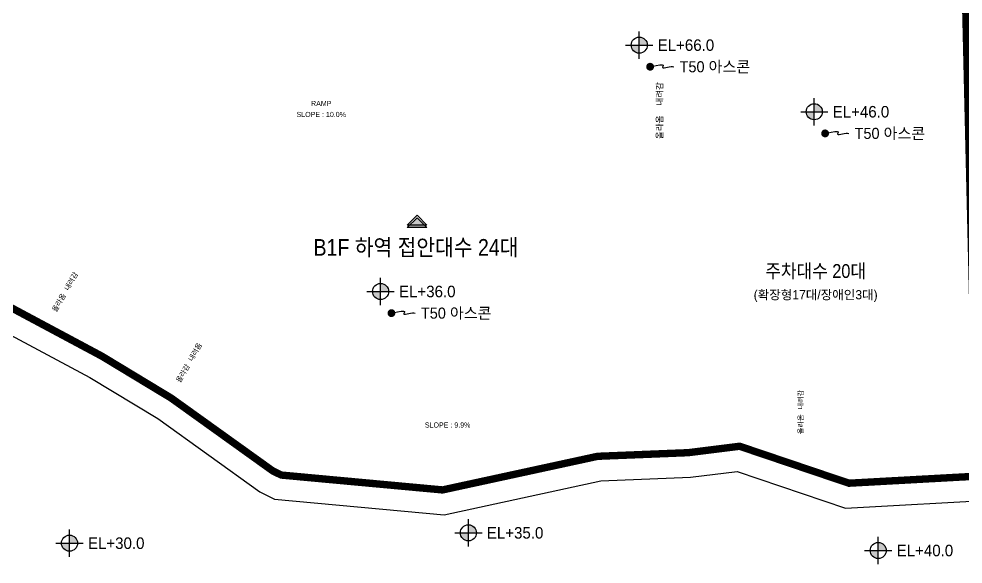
# Model space of a CAD drawing. Header units: millimetres. Extents: x 252236504 to 252719117, y 504208406 to 504547114.
# Drawn here: x 252418581 to 252572342, y 504272475 to 504361202 of the extents above; entities that cross this region are included whole.
import ezdxf
from ezdxf.enums import TextEntityAlignment as Align

# ---------------------------------------------------------------- set-up
doc = ezdxf.new("R2010")
doc.units = ezdxf.units.MM
doc.linetypes.add('DIVIDEX2', pattern=[2.5, 1, -0.5, 0, -0.5, 0, -0.5])
doc.linetypes.add('사무실2종$0$ACAD_ISO04W100', pattern=[30, 24, -3, 0, -3])
for name, color, linetype in [('4A.TEC SITE', 1, 'DIVIDEX2'), ('4A.TEC TEXT', 7, 'Continuous'), ('4A.TEC TEXT 1', 3, 'Continuous'), ('4A.TEC TEXT 2', 3, 'Continuous'), ('4A.TEC 심볼', 7, 'Continuous'), ('㈜SE&C TEXT 1', 3, 'Continuous')]:
    doc.layers.add(name, color=color, linetype=linetype)
doc.styles.add('SAMOO', font='')
doc.styles.add('나눔고딕', font='')
doc.styles.add('돋움', font='')
doc.styles.get('SAMOO').set_extended_font_data('Dotum')
doc.styles.get('나눔고딕').set_extended_font_data('Dotum')
doc.styles.get('돋움').set_extended_font_data('Dotum')

# ---------------------------------------------------------------- blocks, each defined once
blk = doc.blocks.new('FL-LEVEL1')
at = {"layer": '4A.TEC 심볼', "linetype": 'ByBlock'}
h = blk.add_hatch(color=256, dxfattribs=at)
h.paths.add_polyline_path([(295, 175), (295, 0), (470, 0, 0.414214)])
h.paths.add_polyline_path([(295, 0), (120, 0, 0.414214), (295, -175)])
for p, q in [((295, -295), (295, 295)), ((0, 0), (590, 0))]:
    blk.add_line(p, q, dxfattribs=at)
blk.add_circle((295, 0), 175, dxfattribs=at)
at = {"layer": '4A.TEC TEXT 2', "color": 3, "linetype": 'ByBlock', "style": 'SAMOO'}
blk.add_attdef('FL', text='', height=250, dxfattribs=at).set_placement((695, 0), align=Align.MIDDLE_LEFT)

msp = doc.modelspace()

# ---------------------------------------------------------------- hatches: boundary and pattern name
at = {"layer": '4A.TEC 심볼'}
msp.add_hatch(color=256, dxfattribs=at).paths.add_polyline_path([(252481824.67, 504327232.17), (252483425.82, 504328833.32), (252485026.96, 504327232.17)])

# ---------------------------------------------------------------- linework, layer by layer
at = {"elevation": -3333.33}
msp.add_lwpolyline([(252381108.38, 504329031.02), (252430115.07, 504302836.26), (252441186.28, 504296145.78), (252457827.52, 504284222.18), (252460190.57, 504283051.81), (252487819.59, 504280506.27), (252513323.38, 504286033.11), (252527950.36, 504286621), (252535530.57, 504287571.04), (252553203.39, 504281602.21), (252578670.02, 504283001.1), (252574798.32, 504445573.16), (252566072.73, 504448454.51), (252549350.73, 504453987.66), (252538531.93, 504454389.34), (252505873.65, 504444419.92), (252487189.26, 504441232.34), (252395330.96, 504439044.7)], dxfattribs=at)
at = {"layer": '4A.TEC SITE', "color": 30, "linetype": '사무실2종$0$ACAD_ISO04W100', "ltscale": 300, "elevation": -3333.33}
msp.add_lwpolyline([(252383501.27, 504332287.54, 1200, 1200, 0), (252432093.65, 504306314.24, 1200, 1200, 0), (252443388.93, 504299488.36, 1200, 1200, 0), (252459893.55, 504287662.65, 1200, 1200, 0), (252461298.82, 504286966.64, 1200, 1200, 0), (252487573.81, 504284545.86, 1200, 1200, 0), (252512815.68, 504290015.93, 1200, 1200, 0), (252527620.74, 504290610.98, 1200, 1200, 0), (252535942.36, 504291653.94, 1200, 1200, 0), (252553753.34, 504285638.45, 1200, 1200, 0), (252574578.83, 504286782.4, 1200, 1200, 0), (252574578.83, 504286782.4, 1200, 1200, 0), (252570866.59, 504442659.04, 1000, 1000, 0), (252564817.32, 504444656.63, 1000, 1000, 0), (252548634.05, 504450011.51, 1000, 1000, 0), (252539056.08, 504450367.12, 1000, 1000, 0), (252506797.66, 504440519.76, 1000, 1000, 0), (252487575.25, 504437240.39, 1000, 1000, 0), (252396118.25, 504435062.32, 1000, 1000, 0)], format="xyseb", dxfattribs=at)
at = {"layer": '4A.TEC 심볼', "color": 1, "const_width": 640.46}
for points, elevation in [([(252521052.18, 504353413.86, 1), (252521692.64, 504353413.86, 1)], -6666.22), ([(252549552.18, 504342570.11, 1), (252550192.64, 504342570.11, 1)], -1666.22), ([(252478930.06, 504313319.5, 1), (252479570.52, 504313319.5, 1)], 3333.87)]:
    msp.add_lwpolyline(points, format="xyb", close=True, dxfattribs=dict(at, elevation=elevation))
at = {"layer": '4A.TEC 심볼', "color": 1}
for points in [[(252521373.49, 504353413.86), (252522338.87, 504353634.23), (252522972.13, 504353735.84), (252523337.46, 504353744), (252523499.01, 504353684.05), (252523520.96, 504353581.32), (252523467.49, 504353461.14), (252523402.75, 504353348.84), (252523390.93, 504353269.75), (252523481.18, 504353242.45), (252523662.63, 504353258.49), (252523909.37, 504353302.68), (252524195.51, 504353359.82), (252524495.16, 504353414.7), (252524782.43, 504353452.13), (252525031.42, 504353456.92), (252525216.24, 504353413.86)], [(252549873.49, 504342570.11), (252550838.87, 504342790.48), (252551472.13, 504342892.09), (252551837.46, 504342900.25), (252551999.01, 504342840.3), (252552020.96, 504342737.57), (252551967.49, 504342617.39), (252551902.75, 504342505.09), (252551890.93, 504342426), (252551981.18, 504342398.7), (252552162.63, 504342414.74), (252552409.37, 504342458.93), (252552695.51, 504342516.07), (252552995.16, 504342570.95), (252553282.43, 504342608.38), (252553531.42, 504342613.17), (252553716.24, 504342570.11)], [(252479251.37, 504313319.5), (252480216.75, 504313539.88), (252480850.02, 504313641.48), (252481215.34, 504313649.65), (252481376.89, 504313589.7), (252481398.85, 504313486.97), (252481345.37, 504313366.79), (252481280.64, 504313254.49), (252481268.82, 504313175.4), (252481359.07, 504313148.1), (252481540.51, 504313164.14), (252481787.25, 504313208.33), (252482073.39, 504313265.47), (252482373.04, 504313320.35), (252482660.31, 504313357.78), (252482909.3, 504313362.57), (252483094.12, 504313319.5)]]:
    msp.add_lwpolyline(points, dxfattribs=at)
at = {"layer": '4A.TEC 심볼', "elevation": 3333.33}
for points in [[(252483425.82, 504329260.29), (252485026.96, 504327659.15), (252481824.67, 504327659.15), (252483425.82, 504329260.29)], [(252483425.82, 504328833.32), (252485026.96, 504327232.17), (252481824.67, 504327232.17), (252483425.82, 504328833.32)]]:
    msp.add_lwpolyline(points, dxfattribs=at)

# ---------------------------------------------------------------- block references
at = {"layer": '4A.TEC 심볼', "color": 3, "linetype": 'ByBlock'}
ref = msp.add_blockref('FL-LEVEL1', (252517389.14, 504356933.81, -6666.22), dxfattribs=dict(at, xscale=7.500000000000486, yscale=7.500000000000486, zscale=7.500000000000486))
ref.add_attrib('FL', 'EL+66.0', dxfattribs={"layer": '4A.TEC TEXT 1', "color": 3, "linetype": 'ByBlock', "height": 1875, "style": 'SAMOO'}).set_placement((252522601.64, 504356933.81, -6666.22), align=Align.MIDDLE_LEFT)
ref = msp.add_blockref('FL-LEVEL1', (252545889.14, 504346090.06, -1666.22), dxfattribs=dict(at, xscale=7.500000000000486, yscale=7.500000000000486, zscale=7.500000000000486))
ref.add_attrib('FL', 'EL+46.0', dxfattribs={"layer": '4A.TEC TEXT 1', "color": 3, "linetype": 'ByBlock', "height": 1875, "style": 'SAMOO'}).set_placement((252551101.64, 504346090.06, -1666.22), align=Align.MIDDLE_LEFT)
ref = msp.add_blockref('FL-LEVEL1', (252475267.02, 504316839.45, 3333.87), dxfattribs=dict(at, xscale=7.500000000000486, yscale=7.500000000000486, zscale=7.500000000000486))
ref.add_attrib('FL', 'EL+36.0', dxfattribs={"layer": '4A.TEC TEXT 1', "color": 3, "linetype": 'ByBlock', "height": 1875, "style": 'SAMOO'}).set_placement((252480479.52, 504316839.45, 3333.87), align=Align.MIDDLE_LEFT)
ref = msp.add_blockref('FL-LEVEL1', (252489572.09, 504277561.16, 33333.33), dxfattribs=dict(at, xscale=7.500000000000486, yscale=7.500000000000486, zscale=7.500000000000486))
ref.add_attrib('FL', 'EL+35.0', dxfattribs={"layer": '4A.TEC TEXT 1', "color": 3, "linetype": 'ByBlock', "height": 1875, "style": 'SAMOO'}).set_placement((252494784.59, 504277561.16, 33333.33), align=Align.MIDDLE_LEFT)
ref = msp.add_blockref('FL-LEVEL1', (252424613.57, 504275879.87, 28333.33), dxfattribs=dict(at, xscale=7.500000000000486, yscale=7.500000000000486, zscale=7.500000000000486))
ref.add_attrib('FL', 'EL+30.0', dxfattribs={"layer": '4A.TEC TEXT 1', "color": 3, "linetype": 'ByBlock', "height": 1875, "style": 'SAMOO'}).set_placement((252429826.07, 504275879.87, 28333.33), align=Align.MIDDLE_LEFT)
ref = msp.add_blockref('FL-LEVEL1', (252556306.53, 504274687.17, 38333.33), dxfattribs=dict(at, xscale=7.500000000000486, yscale=7.500000000000486, zscale=7.500000000000486))
ref.add_attrib('FL', 'EL+40.0', dxfattribs={"layer": '4A.TEC TEXT 1', "color": 3, "linetype": 'ByBlock', "height": 1875, "style": 'SAMOO'}).set_placement((252561519.03, 504274687.17, 38333.33), align=Align.MIDDLE_LEFT)

# ---------------------------------------------------------------- texts
at = {"layer": '4A.TEC TEXT', "style": '돋움'}
for p in [(252526176.92, 504353413.86, -6666.22), (252554676.92, 504342570.11, -1666.22), (252484054.81, 504313319.5, 3333.87)]:
    msp.add_text('T50 아스콘', height=1800, dxfattribs=at).set_placement(p, align=Align.MIDDLE_LEFT)
at = {"layer": '4A.TEC TEXT', "style": '돋움', "width": 0.9}
for s, height, p in [('B1F 하역 접안대수 24대', 2700, (252483244.52, 504324023.49, 3333.33)), ('주차대수 20대', 2250, (252548330, 504320170))]:
    msp.add_text(s, height=height, dxfattribs=at).set_placement(p, align=Align.MIDDLE_CENTER)
at = {"layer": '4A.TEC TEXT', "style": '돋움'}
msp.add_text('(확장형17대/장애인3대)', height=1500, dxfattribs=at).set_placement((252548330, 504316310), align=Align.MIDDLE_CENTER)
at = {"layer": '㈜SE&C TEXT 1', "style": '나눔고딕'}
for s, height, rotation, p in [('내려감', 1000, 90, (252522907.14, 504348990.76, -13666.67)), ('올라옴', 1000, 90, (252522907.14, 504343564.4, -13666.67)), ('내려감', 833.333, 60.1734145, (252427081.57, 504318503.74, -8333.33)), ('올라옴', 833.333, 60.1734145, (252425097.68, 504315030.39, -6666.67)), ('내려옴', 833.333, 60.1734145, (252447271.83, 504306993.48, -3332.88)), ('올라감', 833.333, 60.1734145, (252445287.95, 504303520.12, -1666.22)), ('내려감', 833.333, 90, (252545892.12, 504299223.94, -11666.22)), ('올라옴', 833.333, 90, (252545892.12, 504295223.94, -11666.22))]:
    msp.add_text(s, height=height, rotation=rotation, dxfattribs=at).set_placement(p, align=Align.MIDDLE_CENTER)
for s, height, p in [('RAMP', 833.333, (252467819.21, 504347433.68, 3333.33)), ('SLOPE : 10.0%', 833.3333, (252467819.21, 504345650.8, 3333.33)), ('SLOPE : 9.9%', 833.3333, (252488401.37, 504295111.38, -6666.67))]:
    msp.add_text(s, height=height, dxfattribs=at).set_placement(p, align=Align.MIDDLE_CENTER)

doc.saveas('drawing.dxf')
